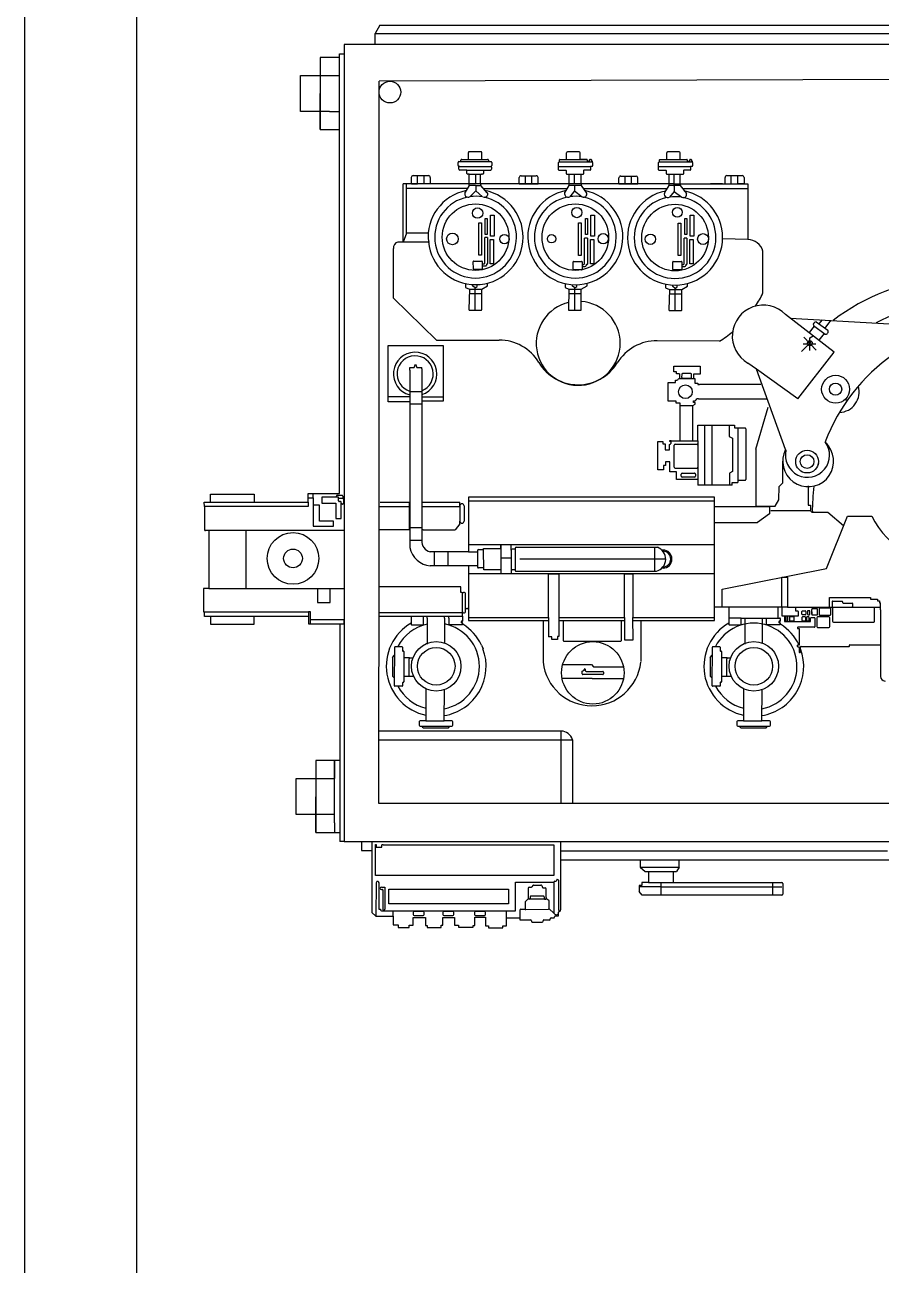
# Model space of a CAD drawing. Header units: millimetres. Extents: x 193 to 490, y 603 to 1473.
# Drawn here: x 192.8 to 238.7, y 707.7 to 774.2 of the extents above; entities that cross this region are included whole.
import ezdxf

# ---------------------------------------------------------------- set-up
doc = ezdxf.new("R2010")
doc.units = ezdxf.units.MM

msp = doc.modelspace()

# ---------------------------------------------------------------- linework, layer by layer
for p, q in [((192.805, 602.714), (192.805, 812.714)), ((198.805, 608.714), (198.805, 806.714)), ((211.834, 774.178), (211.579, 773.738)), ((211.834, 774.178), (262.298, 774.178)), ((211.579, 773.146), (211.579, 773.738)), ((211.579, 773.738), (262.717, 773.738)), ((209.677, 749.076), (209.677, 772.653)), ((209.677, 772.653), (209.927, 772.653)), ((264.363, 773.146), (209.927, 773.146)), ((209.927, 773.146), (209.927, 730.419)), ((209.927, 773.146), (209.927, 772.446)), ((209.64, 772.446), (208.64, 772.446)), ((208.64, 772.446), (208.64, 768.594)), ((208.64, 772.446), (208.64, 771.486)), ((209.677, 772.446), (209.64, 772.446)), ((207.586, 769.554), (207.586, 771.49)), ((207.586, 771.49), (209.677, 771.487)), ((262.296, 771.351), (211.794, 771.179)), ((211.794, 747.124), (211.794, 771.179)), ((208.64, 768.594), (208.64, 770.514)), ((209.127, 769.554), (207.586, 769.554)), ((208.64, 768.594), (208.64, 769.554)), ((209.127, 769.554), (209.677, 769.554)), ((208.64, 768.594), (209.64, 768.594)), ((209.64, 768.594), (209.677, 768.594)), ((216.579, 766.992), (216.579, 767.35)), ((216.579, 766.992), (216.579, 767.341)), ((217.246, 767.4), (216.629, 767.4)), ((217.296, 766.993), (217.296, 767.35)), ((221.845, 766.99), (221.845, 767.348)), ((221.845, 766.99), (221.845, 767.339)), ((222.513, 767.398), (221.895, 767.398)), ((222.563, 766.991), (222.563, 767.348)), ((227.206, 766.99), (227.206, 767.348)), ((227.874, 767.398), (227.256, 767.398)), ((227.924, 766.991), (227.924, 767.348)), ((216.024, 766.66), (216.024, 766.83)), ((216.069, 766.874), (217.791, 766.874)), ((216.171, 766.875), (216.171, 766.942)), ((216.221, 766.992), (216.421, 766.992)), ((216.221, 766.992), (217.604, 766.992)), ((216.221, 766.992), (216.579, 766.992)), ((217.654, 766.942), (217.654, 766.88)), ((217.841, 766.824), (217.841, 766.665)), ((221.41, 766.614), (221.41, 766.825)), ((221.435, 766.85), (223.208, 766.85)), ((221.462, 766.85), (221.462, 766.965)), ((221.487, 766.99), (222.921, 766.991)), ((221.487, 766.99), (221.845, 766.99)), ((222.921, 766.991), (222.563, 766.991)), ((222.945, 766.966), (222.945, 766.913)), ((222.97, 766.888), (223.053, 766.888)), ((223.078, 766.913), (223.078, 766.96)), ((223.103, 766.985), (223.145, 766.985)), ((223.17, 766.96), (223.17, 766.888)), ((223.17, 766.888), (223.208, 766.888)), ((223.233, 766.863), (223.233, 766.85)), ((223.233, 766.825), (223.233, 766.639)), ((226.772, 766.614), (226.772, 766.825)), ((226.796, 766.85), (228.569, 766.85)), ((226.824, 766.85), (226.824, 766.965)), ((226.848, 766.99), (227.137, 766.99)), ((226.848, 766.99), (227.206, 766.99)), ((227.137, 766.99), (228.104, 766.991)), ((227.206, 766.99), (227.206, 767.087)), ((228.104, 766.991), (228.282, 766.991)), ((228.307, 766.966), (228.307, 766.913)), ((228.332, 766.888), (228.414, 766.888)), ((228.439, 766.913), (228.439, 766.96)), ((228.464, 766.985), (228.506, 766.985)), ((228.531, 766.96), (228.531, 766.888)), ((228.531, 766.888), (228.569, 766.888)), ((228.594, 766.863), (228.594, 766.85)), ((228.594, 766.825), (228.594, 766.639)), ((213.521, 765.679), (213.521, 766.018)), ((213.62, 766.118), (214.438, 766.118)), ((213.851, 765.679), (213.851, 766.118)), ((214.208, 765.679), (214.208, 766.118)), ((214.538, 766.018), (214.538, 765.679)), ((216.119, 766.615), (216.069, 766.615)), ((216.074, 766.459), (216.074, 766.57)), ((216.119, 766.615), (217.773, 766.615)), ((216.503, 766.414), (216.119, 766.414)), ((216.503, 766.238), (216.503, 766.414)), ((216.503, 766.414), (217.773, 766.414)), ((216.628, 766.193), (216.548, 766.193)), ((216.628, 765.601), (216.628, 766.193)), ((216.628, 765.581), (216.628, 766.193)), ((216.628, 766.193), (216.967, 766.193)), ((216.967, 766.193), (216.967, 765.679)), ((216.967, 766.193), (217.282, 766.193)), ((217.235, 765.67), (217.235, 766.193)), ((217.351, 766.193), (217.282, 766.193)), ((217.282, 766.175), (217.282, 766.193)), ((217.396, 766.414), (217.396, 766.238)), ((217.773, 766.615), (217.791, 766.615)), ((217.817, 766.57), (217.817, 766.459)), ((219.302, 765.679), (219.302, 766.013)), ((219.402, 766.113), (220.213, 766.113)), ((219.632, 765.679), (219.632, 766.113)), ((219.982, 765.679), (219.982, 766.113)), ((220.312, 765.679), (220.312, 766.013)), ((221.41, 766.426), (221.41, 766.614)), ((221.41, 766.614), (223.124, 766.614)), ((221.807, 766.401), (221.435, 766.401)), ((221.832, 766.213), (221.832, 766.376)), ((221.852, 766.193), (222.727, 766.193)), ((221.961, 766.193), (221.961, 765.67)), ((222.272, 765.679), (222.272, 766.193)), ((222.619, 765.679), (222.619, 766.193)), ((222.747, 766.382), (222.747, 766.213)), ((223.099, 766.407), (222.772, 766.407)), ((223.124, 766.614), (223.124, 766.432)), ((223.208, 766.614), (223.124, 766.614)), ((224.643, 765.687), (224.643, 765.992)), ((224.743, 766.092), (225.563, 766.092)), ((224.973, 765.679), (224.973, 766.092)), ((225.323, 765.679), (225.323, 766.092)), ((225.653, 765.679), (225.653, 766.002)), ((226.772, 766.426), (226.772, 766.614)), ((226.772, 766.614), (228.485, 766.614)), ((227.168, 766.401), (226.796, 766.401)), ((227.193, 766.213), (227.193, 766.376)), ((227.213, 766.193), (228.089, 766.193)), ((227.317, 766.193), (227.317, 765.687)), ((227.607, 765.557), (227.607, 766.193)), ((227.924, 765.679), (227.924, 766.193)), ((228.109, 766.382), (228.109, 766.213)), ((228.46, 766.407), (228.133, 766.407)), ((228.485, 766.614), (228.485, 766.432)), ((228.569, 766.614), (228.485, 766.614)), ((230.335, 765.679), (230.335, 766.018)), ((230.434, 766.118), (231.252, 766.118)), ((230.665, 765.679), (230.665, 766.118)), ((231.021, 765.679), (231.021, 766.118)), ((231.351, 766.018), (231.351, 765.679)), ((213.088, 762.557), (213.088, 765.679)), ((227.607, 765.679), (213.088, 765.679)), ((213.253, 763.029), (213.253, 765.679)), ((216.524, 765.421), (213.253, 765.421)), ((213.521, 765.679), (213.851, 765.679)), ((214.538, 765.679), (214.208, 765.679)), ((216.628, 765.581), (216.403, 765.234)), ((216.913, 765.581), (216.628, 765.581)), ((216.969, 765.3), (216.671, 764.992)), ((216.967, 765.581), (216.913, 765.581)), ((216.967, 765.581), (217.235, 765.581)), ((216.969, 765.581), (216.969, 765.3)), ((216.969, 765.3), (217.333, 764.981)), ((217.235, 765.67), (217.282, 765.67)), ((217.235, 765.67), (217.235, 765.581)), ((217.235, 765.581), (217.573, 765.189)), ((217.376, 765.421), (217.373, 765.421)), ((217.376, 765.421), (221.87, 765.421)), ((219.302, 765.679), (220.312, 765.679)), ((219.302, 765.679), (219.632, 765.679)), ((220.312, 765.679), (219.982, 765.679)), ((221.961, 765.586), (221.748, 765.232)), ((221.961, 765.67), (221.961, 765.586)), ((222.619, 765.586), (221.961, 765.586)), ((222.262, 765.298), (222.015, 764.99)), ((222.262, 765.298), (222.678, 764.979)), ((222.272, 765.579), (222.272, 765.298)), ((222.619, 765.679), (222.619, 765.586)), ((222.619, 765.586), (222.917, 765.187)), ((222.742, 765.421), (227.218, 765.421)), ((224.643, 765.679), (225.653, 765.679)), ((224.643, 765.679), (224.973, 765.679)), ((225.653, 765.679), (225.323, 765.679)), ((227.317, 765.586), (227.092, 765.21)), ((227.317, 765.687), (227.317, 765.586)), ((227.317, 765.67), (227.317, 765.586)), ((227.924, 765.586), (227.317, 765.586)), ((227.607, 765.679), (227.924, 765.679)), ((227.607, 765.557), (227.607, 765.275)), ((227.924, 765.679), (231.563, 765.679)), ((227.924, 765.679), (227.924, 765.586)), ((227.924, 765.586), (228.262, 765.165)), ((228.056, 765.421), (231.563, 765.421)), ((230.193, 765.679), (229.559, 765.679)), ((230.335, 765.679), (230.665, 765.679)), ((231.351, 765.679), (231.021, 765.679)), ((231.563, 765.679), (231.563, 762.695)), ((227.607, 765.275), (227.36, 764.968)), ((227.607, 765.275), (228.022, 764.957)), ((213.253, 763.029), (213.088, 762.557)), ((214.427, 763.029), (213.253, 763.029)), ((217.606, 762.799), (217.452, 762.799)), ((217.606, 762.799), (217.606, 761.421)), ((222.956, 762.775), (222.802, 762.775)), ((222.956, 762.775), (222.956, 761.396)), ((228.293, 762.775), (228.14, 762.775)), ((228.293, 762.775), (228.293, 761.396)), ((231.563, 762.695), (230.201, 762.731)), ((212.567, 759.555), (212.567, 762.204)), ((214.499, 762.557), (212.792, 762.557)), ((232.367, 759.828), (232.367, 762.071)), ((216.845, 761.119), (216.842, 761.515)), ((216.867, 761.54), (217.298, 761.54)), ((217.323, 761.515), (217.323, 761.119)), ((217.541, 761.351), (217.541, 761.326)), ((217.581, 761.376), (217.566, 761.376)), ((217.606, 761.421), (217.606, 761.401)), ((222.195, 761.094), (222.191, 761.491)), ((222.216, 761.516), (222.647, 761.516)), ((222.672, 761.491), (222.672, 761.094)), ((222.891, 761.326), (222.891, 761.302)), ((222.931, 761.351), (222.915, 761.351)), ((222.956, 761.396), (222.956, 761.376)), ((227.532, 761.094), (227.529, 761.491)), ((227.554, 761.516), (227.985, 761.516)), ((228.01, 761.491), (228.01, 761.094)), ((228.228, 761.326), (228.228, 761.302)), ((228.268, 761.351), (228.253, 761.351)), ((228.293, 761.396), (228.293, 761.376)), ((217.298, 761.094), (216.87, 761.094)), ((217.027, 761.069), (217.027, 761.037)), ((217.141, 761.069), (217.141, 761.045)), ((217.323, 761.277), (217.491, 761.277)), ((222.647, 761.07), (222.22, 761.07)), ((222.377, 761.045), (222.377, 761.036)), ((222.49, 761.045), (222.49, 761.043)), ((222.672, 761.252), (222.841, 761.252)), ((227.985, 761.07), (227.557, 761.07)), ((227.714, 761.045), (227.714, 761.013)), ((227.828, 761.045), (227.828, 761.02)), ((228.01, 761.252), (228.179, 761.252)), ((216.423, 760.333), (216.423, 760.125)), ((216.423, 760.125), (216.634, 760.034)), ((216.634, 760.034), (216.605, 758.939)), ((216.634, 760.034), (217.292, 760.034)), ((216.823, 760.194), (216.827, 760.275)), ((216.948, 760.1), (216.823, 760.194)), ((216.945, 758.933), (216.948, 760.1)), ((216.948, 760.1), (217.056, 760.183)), ((217.056, 760.183), (217.052, 760.274)), ((217.292, 760.034), (217.611, 760.208)), ((217.292, 759.79), (217.292, 760.034)), ((217.611, 760.208), (217.611, 760.357)), ((221.758, 760.333), (221.758, 760.125)), ((221.758, 760.125), (221.969, 760.034)), ((221.969, 760.034), (221.94, 758.939)), ((221.969, 760.034), (222.628, 760.034)), ((222.155, 760.194), (222.159, 760.275)), ((222.28, 760.1), (222.155, 760.194)), ((222.28, 760.1), (222.388, 760.183)), ((222.28, 758.933), (222.28, 760.1)), ((222.388, 760.183), (222.384, 760.274)), ((222.628, 760.034), (222.946, 760.209)), ((222.628, 759.79), (222.628, 760.034)), ((222.946, 760.209), (222.946, 760.353)), ((227.142, 760.31), (227.142, 760.102)), ((227.142, 760.102), (227.353, 760.012)), ((227.353, 760.012), (227.323, 758.916)), ((227.353, 760.012), (228.011, 760.012)), ((227.538, 760.171), (227.542, 760.252)), ((227.663, 760.077), (227.538, 760.171)), ((227.663, 760.077), (227.771, 760.16)), ((227.663, 758.911), (227.663, 760.077)), ((227.771, 760.16), (227.768, 760.252)), ((228.011, 760.012), (228.33, 760.186)), ((228.011, 759.767), (228.011, 760.012)), ((228.33, 760.186), (228.33, 760.33)), ((212.567, 759.555), (214.876, 757.307)), ((216.628, 759.798), (217.298, 759.798)), ((217.292, 758.938), (217.292, 759.79)), ((221.963, 759.798), (222.633, 759.798)), ((222.628, 758.938), (222.628, 759.79)), ((227.346, 759.775), (228.017, 759.775)), ((228.011, 758.915), (228.011, 759.767)), ((216.639, 758.903), (216.915, 758.903)), ((216.975, 758.903), (217.258, 758.903)), ((221.974, 758.903), (222.25, 758.903)), ((222.31, 758.903), (222.593, 758.903)), ((227.357, 758.881), (227.633, 758.881)), ((227.693, 758.881), (227.976, 758.881)), ((236.181, 756.663), (233.571, 758.679)), ((233.826, 758.482), (239.779, 758.146)), ((235.108, 758.052), (234.837, 757.701)), ((235.072, 758.078), (235.692, 757.624)), ((235.226, 758.273), (235.835, 757.829)), ((235.372, 758.166), (235.552, 758.385)), ((235.99, 758.36), (235.684, 757.94)), ((234.556, 757.459), (235.218, 756.771)), ((234.883, 757.419), (235.065, 757.525)), ((234.883, 756.749), (234.883, 757.419)), ((235.644, 757.659), (235.363, 757.295)), ((212.275, 753.99), (212.275, 757.006)), ((212.275, 757.006), (215.23, 757.006)), ((214.876, 757.307), (218.222, 757.307)), ((215.23, 757.006), (215.23, 754.034)), ((230.032, 757.243), (226.701, 757.271)), ((234.237, 754.146), (236.181, 756.663)), ((234.424, 756.697), (234.975, 757.226)), ((234.521, 757.106), (235.201, 757.106)), ((213.666, 755.833), (213.738, 756.005)), ((213.738, 756.005), (213.809, 755.833)), ((232.016, 755.738), (231.552, 756.071)), ((213.432, 755.697), (213.432, 755.833)), ((213.432, 755.833), (213.666, 755.833)), ((213.432, 755.697), (213.432, 746.176)), ((213.809, 755.833), (214.083, 755.833)), ((214.083, 755.754), (214.083, 755.833)), ((214.083, 755.754), (214.083, 746.559)), ((227.595, 755.601), (227.595, 755.903)), ((227.595, 755.903), (228.892, 755.903)), ((227.642, 755.601), (227.595, 755.601)), ((227.729, 755.601), (227.642, 755.601)), ((227.729, 755.501), (227.729, 755.601)), ((227.901, 755.501), (227.729, 755.501)), ((227.901, 755.501), (227.901, 755.239)), ((228.012, 755.456), (228.009, 755.309)), ((228.493, 755.505), (228.062, 755.505)), ((228.542, 755.308), (228.542, 755.455)), ((228.65, 755.482), (228.65, 755.236)), ((229.001, 755.482), (228.65, 755.482)), ((228.892, 755.903), (229.001, 755.903)), ((229.001, 755.903), (229.001, 755.482)), ((233.582, 751.444), (232.016, 755.738)), ((234.237, 754.146), (232.016, 755.738)), ((227.29, 754.026), (227.277, 755.03)), ((227.277, 755.03), (227.686, 755.03)), ((227.686, 755.03), (227.686, 755.148)), ((227.686, 755.148), (227.778, 755.148)), ((227.901, 755.239), (227.951, 755.236)), ((227.951, 755.236), (228.71, 755.236)), ((228.059, 755.258), (228.493, 755.258)), ((228.71, 755.236), (228.71, 754.993)), ((228.71, 754.993), (228.884, 754.993)), ((228.884, 754.993), (228.884, 754.927)), ((228.884, 754.927), (228.963, 754.927)), ((232.251, 754.927), (228.963, 754.927)), ((213.432, 754.27), (212.275, 754.27)), ((213.432, 754.541), (214.083, 754.541)), ((214.083, 754.27), (215.23, 754.27)), ((215.23, 754.034), (214.083, 754.034)), ((227.712, 754.026), (227.29, 754.026)), ((227.712, 753.926), (227.712, 754.026)), ((228.645, 753.962), (228.645, 754.051)), ((228.905, 754.154), (228.816, 754.154)), ((228.905, 754.154), (232.599, 754.154)), ((236.776, 754.128), (236.877, 754.057)), ((213.432, 753.99), (212.275, 753.99)), ((213.432, 753.886), (214.083, 753.886)), ((227.935, 753.926), (227.712, 753.926)), ((227.935, 753.802), (227.935, 753.926)), ((227.935, 751.905), (227.935, 753.802)), ((227.935, 753.802), (228.6, 753.802)), ((228.6, 753.802), (228.736, 753.862)), ((228.6, 751.905), (228.6, 753.802)), ((228.736, 753.962), (228.645, 753.962)), ((228.736, 753.862), (228.736, 753.962)), ((231.985, 751.449), (232.651, 753.711)), ((228.882, 751.905), (228.882, 752.742)), ((228.882, 752.742), (230.839, 752.742)), ((229.259, 749.534), (229.259, 752.742)), ((229.636, 749.534), (229.636, 752.742)), ((230.553, 752.742), (230.553, 752.137)), ((230.839, 752.742), (230.839, 752.6)), ((230.553, 752.137), (230.728, 752.047)), ((230.728, 752.047), (230.728, 750.254)), ((230.839, 752.6), (231.021, 752.6)), ((231.021, 752.6), (231.021, 749.675)), ((231.021, 752.6), (231.404, 752.6)), ((231.454, 752.55), (231.454, 749.829)), ((226.729, 750.355), (226.729, 751.864)), ((226.729, 751.864), (226.994, 751.864)), ((226.994, 751.864), (226.994, 751.739)), ((226.994, 751.739), (227.119, 751.739)), ((227.119, 751.739), (227.119, 751.418)), ((227.119, 751.418), (227.365, 751.418)), ((227.45, 751.905), (227.365, 751.905)), ((227.365, 751.905), (227.365, 751.879)), ((227.365, 751.879), (227.412, 751.879)), ((227.365, 751.418), (227.365, 751.708)), ((227.45, 751.905), (228.882, 751.905)), ((227.608, 750.495), (227.608, 751.677)), ((227.657, 751.726), (228.832, 751.726)), ((228.882, 751.905), (228.882, 749.534)), ((231.985, 751.449), (231.985, 748.392)), ((227.384, 750.782), (227.137, 750.782)), ((227.137, 750.782), (227.137, 750.589)), ((227.384, 750.24), (227.384, 750.782)), ((233.423, 749.66), (233.423, 750.808)), ((227.034, 750.355), (226.729, 750.355)), ((227.137, 750.589), (227.034, 750.589)), ((227.034, 750.589), (227.034, 750.355)), ((227.727, 750.24), (227.384, 750.24)), ((227.657, 750.445), (228.832, 750.445)), ((227.727, 749.837), (227.727, 750.24)), ((227.985, 750.001), (227.985, 750.116)), ((228.034, 750.166), (228.696, 750.171)), ((228.746, 750.121), (228.746, 750.001)), ((230.728, 750.254), (230.566, 750.167)), ((230.566, 750.167), (230.566, 749.534)), ((228.882, 749.837), (227.727, 749.837)), ((228.696, 749.951), (228.035, 749.951)), ((229.636, 749.534), (228.882, 749.534)), ((230.716, 749.534), (229.636, 749.534)), ((230.716, 749.534), (230.716, 749.675)), ((230.716, 749.675), (231.021, 749.675)), ((231.404, 749.779), (231.021, 749.779)), ((233.221, 748.746), (233.23, 749.454)), ((233.23, 749.454), (233.352, 749.584)), ((233.352, 749.584), (233.423, 749.66)), ((234.788, 749.489), (234.788, 748.453)), ((202.751, 748.611), (202.751, 749.037)), ((202.751, 749.037), (205.097, 749.037)), ((205.097, 749.037), (205.097, 748.611)), ((207.983, 748.611), (207.983, 749.076)), ((207.983, 749.076), (209.677, 749.076)), ((207.983, 748.843), (208.266, 748.843)), ((208.266, 748.843), (208.266, 749.076)), ((208.266, 748.843), (208.266, 747.326)), ((209.626, 748.879), (208.721, 748.879)), ((208.721, 748.879), (208.721, 748.554)), ((209.503, 748.879), (209.503, 748.944)), ((209.548, 748.989), (209.809, 748.989)), ((209.626, 748.687), (209.626, 748.879)), ((209.837, 748.813), (209.626, 748.813)), ((209.854, 748.944), (209.854, 748.81)), ((209.882, 748.769), (209.882, 748.557)), ((229.765, 748.879), (216.577, 748.879)), ((216.577, 748.879), (216.577, 748.693)), ((216.577, 748.822), (216.577, 745.955)), ((216.577, 748.693), (229.765, 748.693)), ((229.765, 744.779), (229.765, 748.879)), ((233.023, 748.392), (233.221, 748.746)), ((202.423, 748.611), (207.983, 748.611)), ((202.442, 748.39), (202.423, 748.611)), ((207.983, 748.39), (202.442, 748.39)), ((202.442, 748.39), (202.442, 748.235)), ((202.442, 748.235), (202.442, 747.14)), ((207.983, 748.611), (207.983, 748.39)), ((208.594, 748.449), (208.266, 748.449)), ((208.594, 747.591), (208.594, 748.449)), ((208.721, 748.554), (208.799, 748.554)), ((208.799, 748.554), (209.467, 748.554)), ((209.467, 748.554), (209.467, 747.731)), ((209.72, 748.643), (209.671, 748.643)), ((209.677, 748.643), (209.671, 748.643)), ((209.764, 747.731), (209.764, 748.598)), ((209.837, 748.512), (209.809, 748.512)), ((211.794, 748.378), (213.411, 748.378)), ((211.854, 748.615), (213.411, 748.615)), ((213.411, 748.615), (213.411, 747.124)), ((214.083, 748.378), (216.116, 748.378)), ((214.097, 748.616), (216.116, 748.616)), ((216.116, 748.414), (216.116, 748.616)), ((216.116, 748.414), (216.116, 747.602)), ((216.349, 748.414), (216.349, 747.602)), ((229.765, 748.378), (232.709, 748.378)), ((231.985, 748.392), (233.023, 748.392)), ((232.709, 748.378), (232.709, 748.162)), ((232.709, 748.162), (232.709, 747.985)), ((234.91, 748.159), (232.783, 748.159)), ((234.788, 748.453), (234.91, 748.453)), ((234.91, 748.453), (234.91, 748.159)), ((235.012, 748.053), (234.91, 748.159)), ((235.848, 748.053), (235.012, 748.053)), ((236.69, 747.342), (235.848, 748.053)), ((209.344, 747.591), (208.594, 747.591)), ((209.344, 747.326), (209.344, 747.591)), ((209.467, 747.731), (209.764, 747.731)), ((216.116, 747.448), (215.866, 747.124)), ((216.116, 747.448), (216.116, 747.602)), ((229.765, 747.521), (232.073, 747.521)), ((232.709, 747.985), (232.073, 747.521)), ((235.776, 745.065), (236.9, 747.865)), ((236.9, 747.865), (238.195, 747.865)), ((209.927, 747.09), (202.491, 747.09)), ((202.674, 747.09), (202.674, 743.983)), ((204.671, 743.983), (204.671, 747.09)), ((208.266, 747.326), (209.344, 747.326)), ((211.784, 732.466), (211.794, 747.124)), ((213.411, 747.124), (211.794, 747.124)), ((214.083, 747.233), (213.432, 747.233)), ((214.155, 747.124), (214.083, 747.124)), ((214.155, 747.124), (215.866, 747.124)), ((214.083, 746.559), (213.432, 746.559)), ((216.577, 746.349), (229.765, 746.349)), ((217.062, 746.019), (217.062, 745.138)), ((217.112, 746.069), (217.382, 746.069)), ((217.382, 746.069), (217.382, 746.127)), ((217.382, 746.127), (218.321, 746.127)), ((217.402, 744.986), (217.382, 746.069)), ((218.321, 746.127), (218.321, 746.349)), ((218.321, 746.349), (218.321, 744.986)), ((218.874, 746.046), (218.874, 746.349)), ((218.874, 746.046), (218.874, 745.043)), ((219.087, 746.095), (218.924, 746.095)), ((219.087, 746.148), (219.087, 744.96)), ((219.136, 746.197), (226.706, 746.197)), ((219.148, 746.197), (219.136, 746.197)), ((226.547, 746.197), (226.547, 744.91)), ((227.007, 746.048), (226.946, 746.05)), ((216.577, 745.955), (214.528, 745.955)), ((214.753, 745.955), (214.753, 745.198)), ((215.474, 745.955), (215.474, 745.198)), ((216.577, 745.955), (217.062, 745.955)), ((218.874, 745.605), (218.321, 745.605)), ((227.154, 745.562), (219.33, 745.562)), ((217.062, 745.198), (214.534, 745.198)), ((216.577, 745.198), (216.577, 742.279)), ((229.765, 744.779), (216.577, 744.779)), ((217.401, 745.088), (217.112, 745.088)), ((218.321, 744.986), (217.402, 744.986)), ((218.321, 744.986), (218.321, 744.779)), ((218.874, 745.043), (218.874, 744.779)), ((219.087, 744.993), (218.924, 744.993)), ((219.136, 744.91), (219.308, 744.91)), ((219.308, 744.91), (226.653, 744.91)), ((220.875, 742.427), (220.875, 744.779)), ((220.875, 744.779), (221.425, 744.779)), ((221.425, 744.779), (221.425, 742.427)), ((224.953, 742.427), (224.953, 744.779)), ((224.953, 744.779), (225.401, 744.779)), ((225.401, 744.779), (225.401, 742.427)), ((227.01, 745.079), (226.95, 745.079)), ((229.765, 744.69), (229.765, 744.779)), ((229.765, 742.279), (229.765, 744.69)), ((230.186, 743.95), (235.776, 745.065)), ((216.176, 744.074), (211.792, 744.077)), ((216.176, 743.765), (216.176, 744.074)), ((233.376, 742.995), (233.376, 744.603)), ((233.376, 744.603), (233.689, 744.603)), ((233.689, 744.603), (233.689, 742.995)), ((202.674, 743.983), (202.379, 743.983)), ((202.379, 743.983), (202.379, 742.737)), ((202.674, 743.983), (209.927, 743.983)), ((208.494, 743.983), (208.494, 743.241)), ((209.175, 743.241), (209.175, 743.983)), ((216.226, 743.765), (216.176, 743.765)), ((216.271, 742.688), (216.271, 743.721)), ((216.374, 743.765), (216.316, 743.765)), ((216.418, 742.733), (216.418, 743.721)), ((230.186, 742.995), (230.186, 743.95)), ((235.936, 742.995), (235.936, 743.512)), ((235.936, 743.512), (238.13, 743.512)), ((238.13, 743.512), (238.13, 743.413)), ((238.13, 743.413), (238.498, 743.413)), ((238.498, 743.413), (238.498, 743.32)), ((202.379, 742.737), (208.016, 742.737)), ((202.44, 742.489), (202.44, 742.737)), ((208.016, 742.737), (208.016, 742.489)), ((208.109, 742.737), (208.016, 742.737)), ((208.109, 742.087), (208.109, 742.737)), ((208.494, 743.241), (209.175, 743.241)), ((211.791, 742.693), (216.071, 742.693)), ((216.071, 742.693), (216.271, 742.693)), ((216.463, 742.923), (216.532, 742.923)), ((233.376, 742.995), (229.765, 742.995)), ((230.536, 742.995), (230.536, 742.068)), ((233.158, 742.995), (233.158, 742.404)), ((233.689, 742.995), (233.376, 742.995)), ((233.376, 742.995), (233.376, 742.517)), ((233.689, 742.995), (238.663, 742.995)), ((234.134, 742.773), (234.134, 742.995)), ((234.243, 742.773), (234.134, 742.773)), ((234.278, 742.552), (234.278, 742.738)), ((234.457, 742.61), (234.457, 742.754)), ((234.492, 742.789), (234.636, 742.789)), ((234.671, 742.754), (234.671, 742.61)), ((234.978, 742.607), (234.978, 742.865)), ((234.978, 742.738), (234.978, 742.572)), ((235.257, 742.899), (235.013, 742.899)), ((235.292, 742.607), (235.292, 742.865)), ((235.371, 742.902), (235.371, 742.601)), ((235.976, 742.936), (235.405, 742.936)), ((236.011, 742.601), (236.011, 742.902)), ((236.093, 743.305), (236.068, 743.305)), ((236.068, 743.28), (236.068, 743.02)), ((236.093, 743.305), (236.609, 743.305)), ((236.093, 742.995), (237.147, 742.995)), ((236.093, 742.995), (236.093, 742.23)), ((236.634, 743.28), (236.634, 743.228)), ((236.659, 743.203), (237.147, 743.203)), ((237.172, 743.178), (237.172, 743.02)), ((238.351, 742.23), (238.351, 742.995)), ((238.498, 743.32), (238.607, 743.32)), ((238.607, 743.32), (238.607, 743.216)), ((238.607, 743.216), (238.663, 743.216)), ((238.663, 742.995), (238.663, 743.216)), ((238.663, 742.851), (238.663, 742.995)), ((238.663, 742.851), (238.663, 739.277)), ((208.016, 742.489), (202.44, 742.489)), ((202.754, 742.489), (202.754, 742.075)), ((202.754, 742.075), (205.102, 742.075)), ((205.102, 742.075), (205.102, 742.489)), ((208.016, 742.489), (208.016, 742.136)), ((208.016, 742.136), (208.016, 742.087)), ((208.016, 742.087), (208.066, 742.087)), ((208.066, 742.087), (208.109, 742.087)), ((209.927, 742.314), (208.109, 742.314)), ((208.109, 742.087), (209.927, 742.087)), ((209.693, 742.087), (209.693, 730.419)), ((209.927, 742.087), (209.927, 742.314)), ((211.791, 742.508), (216.271, 742.508)), ((213.512, 742.508), (213.512, 742.068)), ((213.537, 742.043), (214.143, 742.043)), ((214.168, 742.404), (214.168, 742.508)), ((214.168, 742.068), (214.168, 742.404)), ((214.365, 742.404), (214.365, 742.508)), ((214.365, 742.404), (214.369, 741.012)), ((215.301, 742.404), (215.301, 742.508)), ((215.301, 742.404), (215.301, 741.05)), ((215.523, 742.404), (215.523, 742.508)), ((215.523, 742.404), (215.523, 742.082)), ((215.548, 742.057), (216.254, 742.057)), ((216.234, 742.146), (216.222, 742.146)), ((216.233, 742.243), (216.256, 742.243)), ((216.271, 742.508), (216.271, 742.688)), ((216.281, 742.508), (216.271, 742.508)), ((216.281, 742.361), (216.281, 742.508)), ((216.281, 742.268), (216.281, 742.355)), ((216.316, 742.688), (216.374, 742.688)), ((216.577, 742.427), (220.875, 742.427)), ((216.577, 742.279), (220.87, 742.279)), ((220.579, 742.279), (220.579, 740.033)), ((220.875, 742.427), (220.875, 741.39)), ((221.425, 742.427), (224.953, 742.427)), ((221.425, 742.427), (221.425, 741.422)), ((221.456, 742.279), (224.953, 742.279)), ((221.658, 742.279), (221.658, 741.207)), ((224.778, 741.207), (224.778, 742.279)), ((224.953, 742.427), (224.953, 741.241)), ((225.401, 742.427), (229.765, 742.427)), ((225.402, 741.241), (225.401, 742.427)), ((225.405, 742.279), (229.765, 742.279)), ((225.819, 742.279), (225.819, 740.082)), ((231.192, 742.404), (230.536, 742.404)), ((230.561, 742.043), (231.167, 742.043)), ((231.192, 742.068), (231.192, 742.404)), ((231.192, 742.404), (232.547, 742.404)), ((231.388, 742.404), (231.393, 741.012)), ((232.325, 742.404), (232.325, 741.05)), ((232.547, 742.404), (232.547, 742.082)), ((232.547, 742.404), (233.255, 742.404)), ((232.572, 742.057), (233.278, 742.057)), ((233.258, 742.146), (233.246, 742.146)), ((233.257, 742.243), (233.28, 742.243)), ((233.308, 742.077), (233.304, 742.079)), ((233.305, 742.268), (233.305, 742.355)), ((233.376, 742.517), (234.243, 742.517)), ((233.522, 742.517), (233.522, 742.218)), ((233.522, 742.218), (234.92, 742.218)), ((233.692, 742.497), (233.592, 742.497)), ((233.592, 742.497), (233.592, 742.236)), ((233.592, 742.236), (233.596, 742.236)), ((233.596, 742.236), (233.692, 742.236)), ((233.692, 742.236), (233.692, 742.497)), ((233.782, 742.248), (234.032, 742.248)), ((234.032, 742.468), (233.783, 742.468)), ((233.783, 742.468), (233.783, 742.248)), ((234.032, 742.248), (234.032, 742.468)), ((234.449, 742.426), (234.449, 742.283)), ((234.626, 742.461), (234.484, 742.461)), ((234.484, 742.248), (234.626, 742.248)), ((234.636, 742.576), (234.492, 742.576)), ((234.661, 742.283), (234.661, 742.426)), ((234.92, 742.218), (234.92, 742.401)), ((234.945, 742.426), (235.127, 742.426)), ((235.013, 742.572), (235.257, 742.572)), ((235.151, 742.401), (235.151, 741.936)), ((235.249, 742.42), (235.249, 741.952)), ((235.893, 742.47), (235.298, 742.47)), ((235.405, 742.566), (235.976, 742.566)), ((235.943, 741.952), (235.943, 742.42)), ((236.143, 742.18), (238.301, 742.18)), ((221.047, 741.39), (220.875, 741.39)), ((221.047, 741.256), (221.047, 741.39)), ((221.425, 741.422), (221.357, 741.422)), ((221.357, 741.422), (221.357, 741.256)), ((234.217, 741.886), (234.217, 741.864)), ((235.127, 741.911), (234.242, 741.911)), ((234.242, 741.839), (234.298, 741.839)), ((234.298, 741.839), (234.298, 740.955)), ((235.298, 741.902), (235.893, 741.902)), ((212.618, 738.772), (212.629, 740.849)), ((212.654, 740.874), (213.02, 740.874)), ((213.045, 740.849), (213.045, 740.66)), ((217.274, 740.956), (217.362, 740.747)), ((221.357, 741.256), (221.047, 741.256)), ((221.692, 741.172), (224.743, 741.172)), ((224.953, 741.241), (225.402, 741.241)), ((229.642, 738.772), (229.653, 740.849)), ((229.678, 740.874), (230.044, 740.874)), ((230.069, 740.849), (230.069, 740.66)), ((234.204, 740.93), (234.204, 740.89)), ((234.298, 740.955), (234.229, 740.955)), ((234.229, 740.865), (234.305, 740.865)), ((234.305, 740.865), (234.305, 740.586)), ((234.386, 740.586), (234.386, 740.855)), ((234.411, 740.88), (236.98, 740.88)), ((237.004, 740.905), (237.004, 740.943)), ((237.029, 740.968), (238.663, 740.968)), ((212.507, 740.29), (212.627, 740.411)), ((212.507, 740.29), (212.507, 739.296)), ((213.07, 740.635), (213.098, 740.635)), ((213.123, 740.61), (213.123, 738.987)), ((213.377, 740.271), (213.123, 740.271)), ((213.402, 740.246), (213.402, 740.221)), ((213.402, 740.246), (213.402, 740.246)), ((213.402, 739.305), (213.402, 740.221)), ((213.427, 740.271), (213.607, 740.271)), ((229.531, 740.29), (229.651, 740.411)), ((229.531, 740.29), (229.531, 739.296)), ((230.094, 740.635), (230.122, 740.635)), ((230.146, 740.61), (230.146, 738.987)), ((230.401, 740.271), (230.146, 740.271)), ((230.426, 740.246), (230.426, 740.221)), ((230.426, 740.246), (230.426, 740.246)), ((230.426, 739.305), (230.426, 740.221)), ((230.45, 740.271), (230.631, 740.271)), ((234.33, 740.561), (234.361, 740.561)), ((221.632, 739.906), (223.179, 739.906)), ((222.685, 739.552), (222.757, 739.586)), ((222.685, 739.405), (222.685, 739.552)), ((223.777, 739.37), (222.72, 739.37)), ((222.777, 739.617), (222.777, 739.641)), ((222.814, 739.676), (222.812, 739.676)), ((222.849, 739.576), (222.849, 739.641)), ((222.884, 739.541), (223.777, 739.541)), ((223.179, 739.906), (223.291, 739.79)), ((223.291, 739.79), (224.89, 739.79)), ((223.812, 739.506), (223.812, 739.405)), ((212.507, 739.296), (212.624, 739.179)), ((213.025, 738.747), (212.643, 738.747)), ((213.05, 738.937), (213.05, 738.772)), ((213.098, 738.962), (213.075, 738.962)), ((213.123, 739.28), (213.377, 739.28)), ((213.402, 739.305), (213.402, 739.305)), ((213.427, 739.28), (213.64, 739.28)), ((223.205, 739.163), (221.601, 739.163)), ((223.205, 739.163), (224.894, 739.163)), ((229.531, 739.296), (229.648, 739.179)), ((230.049, 738.747), (229.666, 738.747)), ((230.074, 738.937), (230.074, 738.772)), ((230.122, 738.962), (230.099, 738.962)), ((230.146, 739.28), (230.401, 739.28)), ((230.426, 739.305), (230.426, 739.305)), ((230.45, 739.28), (230.664, 739.28)), ((214.305, 738.607), (214.305, 736.899)), ((215.283, 736.899), (215.294, 738.564)), ((231.329, 738.607), (231.329, 736.899)), ((232.307, 736.899), (232.318, 738.564)), ((213.945, 736.849), (213.945, 736.665)), ((214.305, 736.899), (213.995, 736.899)), ((214.305, 736.899), (215.283, 736.899)), ((215.695, 736.896), (215.283, 736.899)), ((215.744, 736.665), (215.744, 736.847)), ((230.969, 736.849), (230.969, 736.665)), ((231.329, 736.899), (231.019, 736.899)), ((231.329, 736.899), (232.307, 736.899)), ((232.719, 736.896), (232.307, 736.899)), ((232.768, 736.665), (232.768, 736.847)), ((221.55, 736.335), (211.787, 736.341)), ((213.995, 736.616), (215.695, 736.616)), ((214.151, 736.524), (214.106, 736.616)), ((214.151, 736.524), (215.519, 736.524)), ((215.519, 736.524), (215.58, 736.616)), ((221.55, 732.466), (221.55, 736.335)), ((231.019, 736.616), (232.719, 736.616)), ((231.175, 736.524), (231.13, 736.616)), ((231.175, 736.524), (232.543, 736.524)), ((232.543, 736.524), (232.604, 736.616)), ((211.787, 735.879), (222.154, 735.879)), ((222.154, 735.879), (222.154, 732.466)), ((209.406, 734.761), (208.406, 734.761)), ((208.406, 734.761), (208.406, 730.908)), ((208.406, 734.761), (208.406, 733.801)), ((209.406, 731.418), (209.406, 734.761)), ((209.504, 734.761), (209.406, 734.761)), ((209.406, 734.761), (209.406, 733.801)), ((209.693, 734.761), (209.504, 734.761)), ((209.94, 734.761), (209.927, 734.761)), ((207.352, 731.868), (207.352, 733.804)), ((207.352, 733.804), (209.406, 733.801)), ((208.406, 730.908), (208.406, 732.828)), ((261.131, 732.466), (211.784, 732.466)), ((209.406, 731.868), (207.352, 731.868)), ((208.406, 730.908), (208.406, 731.868)), ((209.406, 731.418), (209.406, 730.908)), ((208.406, 730.908), (209.406, 730.908)), ((209.406, 730.908), (209.689, 730.908)), ((209.927, 730.419), (209.693, 730.419)), ((209.927, 730.419), (264.363, 730.419)), ((210.845, 730.419), (210.845, 729.938)), ((211.397, 730.419), (211.397, 726.616)), ((211.592, 728.609), (211.592, 730.259)), ((211.592, 730.259), (211.643, 730.259)), ((211.643, 730.259), (211.643, 730.123)), ((211.643, 730.123), (211.938, 730.123)), ((211.938, 730.123), (211.938, 730.244)), ((212.005, 730.244), (211.938, 730.244)), ((212.005, 730.244), (221.156, 730.244)), ((221.156, 730.244), (221.156, 728.609)), ((221.518, 730.419), (221.518, 726.764)), ((210.845, 729.938), (211.397, 729.938)), ((221.518, 729.922), (239.043, 729.922)), ((221.518, 729.451), (262.419, 729.451)), ((225.788, 729.451), (225.788, 729.047)), ((227.883, 729.047), (227.883, 729.451)), ((225.788, 729.047), (227.883, 729.047)), ((225.788, 729.047), (226.045, 728.816)), ((226.045, 728.816), (227.726, 728.816)), ((226.236, 728.816), (226.236, 728.232)), ((227.548, 728.816), (227.548, 728.239)), ((227.883, 729.047), (227.726, 728.816)), ((221.156, 728.609), (211.592, 728.609)), ((211.641, 728.216), (211.627, 726.418)), ((211.781, 728.231), (211.781, 726.796)), ((219.111, 726.715), (219.111, 728.247)), ((219.111, 728.247), (221.165, 728.247)), ((220.027, 728.068), (219.981, 727.997)), ((220.068, 728.091), (220.463, 728.091)), ((221.165, 728.245), (221.165, 726.585)), ((221.215, 728.295), (221.27, 728.295)), ((221.32, 728.344), (221.32, 728.369)), ((221.345, 728.394), (221.364, 728.394)), ((221.413, 728.344), (221.413, 726.767)), ((226.236, 728.232), (225.875, 728.232)), ((225.875, 728.232), (225.875, 728.062)), ((226.236, 728.232), (233.382, 728.232)), ((226.896, 728.232), (226.896, 727.547)), ((232.875, 728.232), (232.875, 727.547)), ((233.432, 728.182), (233.432, 727.596)), ((211.922, 727.982), (212.108, 727.982)), ((211.922, 727.855), (211.962, 727.855)), ((211.986, 727.83), (211.986, 726.795)), ((212.108, 727.982), (212.108, 726.795)), ((212.315, 727.085), (212.315, 727.865)), ((212.315, 727.865), (218.721, 727.865)), ((218.721, 727.865), (218.721, 727.085)), ((219.781, 727.924), (219.781, 727.444)), ((219.781, 727.444), (219.781, 727.384)), ((219.83, 727.974), (219.939, 727.974)), ((219.889, 727.454), (219.889, 727.444)), ((219.889, 727.444), (219.889, 727.384)), ((219.939, 727.504), (220.59, 727.504)), ((220.51, 728.058), (220.544, 727.966)), ((220.591, 727.933), (220.7, 727.933)), ((220.639, 727.454), (220.639, 727.427)), ((220.639, 727.427), (220.639, 727.367)), ((220.749, 727.427), (220.749, 727.883)), ((220.749, 727.427), (220.749, 727.367)), ((225.875, 728.062), (225.739, 728.062)), ((225.739, 728.062), (225.739, 727.749)), ((226.896, 728.003), (225.739, 728.003)), ((225.897, 727.547), (225.739, 727.749)), ((233.382, 727.547), (225.897, 727.547)), ((226.896, 728.003), (233.382, 728.003)), ((211.781, 726.796), (211.875, 726.796)), ((211.875, 726.796), (211.875, 726.765)), ((218.721, 727.085), (212.315, 727.085)), ((219.339, 726.741), (219.331, 726.326)), ((219.613, 726.789), (219.389, 726.789)), ((219.615, 727.2), (219.613, 726.84)), ((219.613, 726.789), (219.648, 726.789)), ((219.767, 727.326), (219.615, 727.2)), ((219.664, 726.789), (220.865, 726.798)), ((220.755, 727.337), (219.798, 727.337)), ((220.886, 727.271), (220.779, 727.331)), ((220.9, 726.813), (221.165, 726.585)), ((220.914, 726.849), (220.911, 727.228)), ((221.518, 726.73), (221.518, 726.764)), ((211.397, 726.616), (211.627, 726.418)), ((211.627, 726.418), (212.545, 726.418)), ((211.925, 726.715), (219.111, 726.715)), ((212.545, 726.418), (212.545, 726.715)), ((212.545, 726.418), (212.545, 725.953)), ((213.619, 725.938), (213.619, 726.358)), ((213.619, 726.358), (214.286, 726.358)), ((213.622, 726.622), (213.622, 726.513)), ((214.154, 726.672), (213.672, 726.672)), ((213.672, 726.463), (214.154, 726.463)), ((214.204, 726.513), (214.204, 726.622)), ((214.286, 726.358), (214.286, 725.927)), ((215.21, 725.935), (215.21, 726.346)), ((215.21, 726.346), (215.84, 726.346)), ((215.213, 726.622), (215.213, 726.513)), ((215.745, 726.672), (215.262, 726.672)), ((215.262, 726.463), (215.745, 726.463)), ((215.795, 726.513), (215.795, 726.622)), ((215.84, 726.346), (215.84, 725.941)), ((216.915, 726.622), (216.915, 726.513)), ((216.93, 725.928), (216.93, 726.367)), ((216.93, 726.367), (217.496, 726.367)), ((217.448, 726.672), (216.965, 726.672)), ((216.965, 726.463), (217.448, 726.463)), ((217.496, 726.367), (217.496, 725.904)), ((217.498, 726.513), (217.498, 726.622)), ((218.628, 726.326), (218.628, 726.715)), ((218.628, 725.898), (218.628, 726.326)), ((218.628, 726.326), (219.331, 726.326)), ((219.331, 726.326), (219.331, 726.223)), ((219.331, 726.223), (219.885, 726.223)), ((219.885, 726.223), (219.904, 726.223)), ((219.954, 726.173), (219.954, 726.156)), ((220.004, 726.106), (220.529, 726.106)), ((220.579, 726.156), (220.579, 726.168)), ((220.629, 726.218), (220.919, 726.218)), ((220.969, 726.267), (220.969, 726.277)), ((221.019, 726.327), (221.144, 726.327)), ((221.194, 726.376), (221.194, 726.384)), ((221.243, 726.434), (221.367, 726.434)), ((221.416, 726.483), (221.416, 726.63)), ((221.466, 726.68), (221.468, 726.68)), ((212.545, 725.953), (212.766, 725.953)), ((212.766, 725.953), (212.816, 725.953)), ((212.816, 725.953), (212.816, 725.822)), ((212.816, 725.822), (213.413, 725.822)), ((213.413, 725.822), (213.413, 725.938)), ((213.413, 725.938), (213.619, 725.938)), ((214.286, 725.927), (214.364, 725.927)), ((214.364, 725.927), (214.364, 725.822)), ((214.364, 725.822), (215.12, 725.822)), ((215.12, 725.822), (215.12, 725.935)), ((215.12, 725.935), (215.21, 725.935)), ((215.84, 725.941), (216.055, 725.941)), ((216.055, 725.941), (216.055, 725.831)), ((216.055, 725.831), (216.831, 725.831)), ((216.831, 725.831), (216.831, 725.928)), ((216.831, 725.928), (216.93, 725.928)), ((217.496, 725.904), (217.651, 725.904)), ((217.651, 725.904), (217.651, 725.793)), ((217.651, 725.793), (218.423, 725.793)), ((218.423, 725.793), (218.423, 725.898)), ((218.423, 725.898), (218.628, 725.898))]:
    msp.add_line(p, q)
for points in [[(217.761, 764.006), (217.955, 764.006), (217.955, 762.876), (217.761, 762.876)], [(223.141, 764.006), (223.334, 764.006), (223.334, 762.876), (223.141, 762.876)], [(228.463, 764.006), (228.656, 764.006), (228.656, 762.876), (228.463, 762.876)], [(217.144, 763.596), (217.289, 763.596), (217.289, 761.853), (217.144, 761.853)], [(217.477, 763.827), (217.588, 763.827), (217.588, 762.958), (217.477, 762.958)], [(222.487, 763.589), (222.632, 763.589), (222.632, 761.846), (222.487, 761.846)], [(222.856, 763.827), (222.967, 763.827), (222.967, 762.958), (222.856, 762.958)], [(227.816, 763.571), (227.961, 763.571), (227.961, 761.829), (227.816, 761.829)], [(228.178, 763.827), (228.289, 763.827), (228.289, 762.958), (228.178, 762.958)], [(217.742, 762.688), (217.921, 762.688), (217.921, 761.399), (217.742, 761.399)], [(223.122, 762.688), (223.3, 762.688), (223.3, 761.399), (223.122, 761.399)], [(228.444, 762.688), (228.622, 762.688), (228.622, 761.399), (228.444, 761.399)]]:
    msp.add_lwpolyline(points, close=True)
for points in [[(217.323, 761.384), (217.403, 761.384, 0.414214), (217.452, 761.433), (217.452, 762.799)], [(222.672, 761.359), (222.752, 761.359, 0.414214), (222.802, 761.409), (222.802, 762.775)], [(228.01, 761.359), (228.09, 761.359, 0.414214), (228.14, 761.409), (228.14, 762.775)]]:
    msp.add_lwpolyline(points, format="xyb")
for points in [[(234.781, 742.582), (234.849, 742.582, 0.414214), (234.883, 742.617), (234.883, 742.763, 0.414214), (234.849, 742.798), (234.781, 742.798, 0.414214), (234.746, 742.763), (234.746, 742.617, 0.414214)], [(234.739, 742.248), (234.806, 742.248, 0.414214), (234.841, 742.283), (234.841, 742.43, 0.414214), (234.806, 742.465), (234.739, 742.465, 0.414214), (234.704, 742.43), (234.704, 742.283, 0.414214)]]:
    msp.add_lwpolyline(points, format="xyb", close=True)
for centre, radius in [((212.375, 770.597), 0.581), ((216.966, 762.821), 1.785), ((217.074, 764.113), 0.276), ((222.31, 762.82), 1.785), ((222.39, 764.139), 0.276), ((227.655, 762.797), 1.785), ((227.776, 764.155), 0.26), ((215.723, 762.724), 0.311), ((218.508, 762.718), 0.251), ((221.039, 762.737), 0.227), ((223.806, 762.737), 0.275), ((226.333, 762.706), 0.275), ((229.156, 762.719), 0.292), ((234.883, 757.137), 0.128), ((236.26, 754.67), 0.748), ((228.214, 754.53), 0.366), ((236.26, 754.67), 0.327), ((234.731, 750.789), 0.61), ((234.731, 750.789), 0.367), ((207.179, 745.6), 1.384), ((207.179, 745.6), 0.501), ((214.854, 739.816), 1.327), ((214.854, 739.816), 1.008), ((223.247, 739.466), 1.674), ((231.878, 739.816), 1.327), ((231.878, 739.816), 1.008)]:
    msp.add_circle(centre, radius)
for centre, radius, start, end in [((216.629, 767.35), 0.05, 90, 180), ((217.246, 767.35), 0.05, 0, 90), ((221.895, 767.348), 0.05, 90, 180), ((222.513, 767.348), 0.05, 0, 90), ((227.256, 767.348), 0.05, 90, 180), ((227.874, 767.348), 0.05, 0, 90), ((216.069, 766.83), 0.0448, 90.1925, 180), ((216.069, 766.66), 0.0448, 180, 270), ((216.221, 766.942), 0.0498, 90, 180), ((217.604, 766.942), 0.05, 0.1925, 90), ((217.791, 766.824), 0.05, 0, 90), ((217.791, 766.665), 0.05, 270, 0), ((221.435, 766.825), 0.0249, 90, 180), ((221.487, 766.965), 0.0249, 90, 180), ((222.921, 766.966), 0.0249, 0, 90), ((222.97, 766.913), 0.0249, 180, 270), ((223.053, 766.913), 0.0249, 270, 0), ((223.103, 766.96), 0.0249, 90, 180), ((223.145, 766.96), 0.0249, 0, 90), ((223.208, 766.863), 0.0249, 0, 90), ((223.208, 766.825), 0.0249, 0, 90), ((223.208, 766.639), 0.0249, 270, 0), ((226.796, 766.825), 0.0249, 90, 180), ((226.848, 766.965), 0.0249, 90, 180), ((228.282, 766.966), 0.0249, 0, 90), ((228.332, 766.913), 0.0249, 180, 270), ((228.414, 766.913), 0.0249, 270, 0), ((228.464, 766.96), 0.0249, 90, 180), ((228.506, 766.96), 0.0249, 0, 90), ((228.569, 766.863), 0.0249, 0, 90), ((228.569, 766.825), 0.0249, 0, 90), ((228.569, 766.639), 0.0249, 270, 0), ((213.62, 766.018), 0.0996, 90, 180), ((214.438, 766.018), 0.0996, 0, 90), ((216.119, 766.57), 0.0448, 90, 180), ((216.119, 766.459), 0.0448, 180, 270), ((216.548, 766.238), 0.0448, 180, 270), ((217.351, 766.238), 0.0448, 270, 0), ((217.773, 766.57), 0.0448, 0, 90), ((217.773, 766.459), 0.0448, 270, 0), ((219.402, 766.013), 0.0996, 90, 180), ((220.213, 766.013), 0.0996, 0, 90), ((221.435, 766.426), 0.0249, 180, 270), ((221.807, 766.376), 0.0249, 0, 90), ((221.852, 766.213), 0.02, 180, 270), ((222.727, 766.213), 0.02, 270, 0), ((222.772, 766.382), 0.0249, 90, 180), ((223.099, 766.432), 0.0249, 270, 0), ((224.743, 765.992), 0.0996, 90, 180), ((225.563, 766.002), 0.09, 0, 90), ((226.796, 766.426), 0.0249, 180, 270), ((227.168, 766.376), 0.0249, 0, 90), ((227.213, 766.213), 0.02, 180, 270), ((228.089, 766.213), 0.02, 270, 0), ((228.133, 766.382), 0.0249, 90, 180), ((228.46, 766.432), 0.0249, 270, 0), ((230.434, 766.018), 0.0996, 90, 180), ((231.252, 766.018), 0.0996, 0, 90), ((216.966, 762.821), 2.547, 101.51639, 78.7618), ((222.31, 762.82), 2.547, 101.51639, 78.41568), ((216.966, 762.821), 2.191, 101.52781, 78.01221), ((216.571, 765.15), 0.187, 140.80017, 302.42252), ((216.966, 762.821), 2.191, 80.34226, 97.73714), ((217.448, 765.136), 0.172, 244.00376, 18.01976), ((222.31, 762.82), 2.191, 101.52781, 78.01221), ((221.915, 765.148), 0.187, 140.80017, 302.42252), ((222.31, 762.82), 2.191, 80.34226, 97.73714), ((222.753, 765.136), 0.174, 244.31502, 16.11469), ((227.655, 762.797), 2.547, 101.51639, 78.7618), ((227.655, 762.797), 2.191, 101.52781, 78.01221), ((227.26, 765.126), 0.187, 140.80017, 302.42252), ((227.655, 762.797), 2.191, 80.34226, 97.73714), ((228.098, 765.113), 0.174, 244.31502, 16.11469), ((231.515, 761.803), 0.893, 17.41621, 86.95585), ((212.865, 762.262), 0.303, 103.78598, 190.94797), ((216.867, 761.515), 0.0249, 90, 180.50999), ((217.298, 761.515), 0.0249, 0, 90), ((217.491, 761.326), 0.0498, 270, 0), ((217.566, 761.351), 0.0249, 90, 180), ((217.581, 761.401), 0.0249, 270, 0), ((222.216, 761.491), 0.0249, 90, 180.50999), ((222.647, 761.491), 0.0249, 0, 90), ((222.915, 761.326), 0.0249, 90, 180), ((222.931, 761.376), 0.0249, 270, 0), ((227.554, 761.491), 0.0249, 90, 180.50999), ((227.985, 761.491), 0.0249, 0, 90), ((228.253, 761.326), 0.0249, 90, 180), ((228.268, 761.376), 0.0249, 270, 0), ((216.87, 761.119), 0.0249, 180.50999, 270), ((217.002, 761.069), 0.0249, 0, 90), ((217.166, 761.069), 0.0249, 90, 180), ((217.298, 761.119), 0.0249, 270, 0), ((222.22, 761.094), 0.0249, 180.50999, 270), ((222.352, 761.045), 0.0249, 0, 90), ((222.515, 761.045), 0.0249, 90, 180), ((222.647, 761.094), 0.0249, 270, 0), ((222.841, 761.302), 0.0498, 270, 0), ((227.557, 761.094), 0.0249, 180.50999, 270), ((227.69, 761.045), 0.0249, 0, 90), ((227.853, 761.045), 0.0249, 90, 180), ((227.985, 761.094), 0.0249, 270, 0), ((228.179, 761.302), 0.0498, 270, 0), ((242.702, 749.887), 10.718, 352.52925, 127.83356), ((222.466, 757.128), 2.25, 103.2535, 85.88052), ((226.718, 762.583), 6.285, 326.58978, 334.00152), ((216.64, 758.938), 0.0349, 178.46492, 268.46492), ((216.915, 758.933), 0.03, 270, 359.85322), ((216.975, 758.933), 0.03, 179.85322, 270), ((217.258, 758.938), 0.0349, 270, 0), ((221.975, 758.938), 0.0349, 178.46492, 268.46492), ((222.25, 758.933), 0.03, 270, 360), ((222.31, 758.933), 0.03, 180, 270), ((222.593, 758.938), 0.0349, 270, 0), ((227.358, 758.915), 0.0349, 178.46492, 268.46492), ((227.633, 758.911), 0.03, 270, 360), ((227.693, 758.911), 0.03, 180, 270), ((227.976, 758.915), 0.0349, 270, 0), ((232.385, 757.512), 1.664, 44.55117, 239.97598), ((242.747, 749.951), 9.331, 351.01404, 117.57711), ((235.21, 758.128), 0.146, 83.67377, 199.83331), ((226.718, 762.583), 6.285, 301.82405, 309.75795), ((235.727, 757.753), 0.132, 252.25204, 35.26529), ((213.725, 755.489), 1.165, 287.91205, 255.41655), ((218.222, 754.818), 2.489, 30.97649, 90), ((226.68, 754.781), 2.489, 89.51926, 148.53072), ((213.725, 755.489), 0.97, 291.68856, 252.38909), ((222.462, 757.363), 2.455, 210.97649, 328.53072), ((245.294, 748.152), 10.282, 125.24981, 158.92947), ((228.062, 755.455), 0.0498, 90, 178.65659), ((228.493, 755.455), 0.0498, 0, 90), ((227.926, 755.077), 0.164, 98.72879, 154.26319), ((228.059, 755.308), 0.0498, 178.65659, 270), ((228.493, 755.308), 0.0498, 270, 0), ((236.423, 754.523), 1.1, 272.25477, 16.37391), ((228.671, 754.202), 0.153, 260.42472, 341.83357), ((231.404, 752.55), 0.0498, 0, 90), ((227.341, 751.806), 0.101, 283.64764, 45.62804), ((227.657, 751.677), 0.0498, 90, 180), ((228.832, 751.677), 0.0498, 0, 90), ((234.79, 750.808), 1.365, 152.22595, 37.17823), ((234.754, 751.134), 1.185, 167.07512, 37.11199), ((257.223, 769.408), 27.778, 219.20847, 219.78597), ((245.294, 748.152), 10.282, 165.57947, 166.38586), ((227.657, 750.495), 0.0498, 180, 270), ((228.035, 750.116), 0.0498, 90.46815, 180), ((228.696, 750.121), 0.0498, 0, 90.46815), ((228.832, 750.495), 0.0498, 270, 0), ((228.035, 750.001), 0.0498, 180, 270), ((228.696, 750.001), 0.0498, 270, 0), ((231.404, 749.829), 0.0498, 270, 0), ((245.294, 748.152), 10.282, 172.59203, 180.55141), ((209.548, 748.944), 0.0448, 90, 180), ((209.671, 748.687), 0.0448, 180, 270), ((209.809, 748.944), 0.0448, 0, 90), ((209.837, 748.769), 0.0448, 0, 90), ((209.72, 748.598), 0.0448, 0, 90), ((209.809, 748.557), 0.0448, 180, 270), ((209.837, 748.557), 0.0448, 270, 0), ((216.233, 748.414), 0.117, 0, 180), ((216.233, 747.602), 0.117, 180, 0), ((242.708, 750.177), 5.071, 207.12238, 333.52574), ((202.491, 747.14), 0.0498, 180, 270), ((214.66, 746.451), 1.258, 192.58963, 264.28224), ((214.674, 746.528), 0.591, 177.02397, 255.75896), ((217.112, 746.019), 0.0498, 90, 180), ((218.924, 746.046), 0.0498, 90, 180), ((219.136, 746.148), 0.0498, 90, 180), ((226.48, 745.562), 0.674, 284.91515, 70.44116), ((227.007, 745.563), 0.484, 270.27647, 90), ((227.007, 745.563), 0.419, 270.27647, 90), ((217.112, 745.138), 0.0498, 180, 270), ((218.924, 745.043), 0.0498, 180, 270), ((219.136, 744.96), 0.0498, 180, 270), ((203.834, 744.273), 0.0018, 0, 0), ((216.226, 743.721), 0.0448, 360, 90), ((216.316, 743.721), 0.0448, 90, 180), ((216.374, 743.721), 0.0448, 0, 90), ((216.316, 742.733), 0.0448, 180, 270), ((216.374, 742.733), 0.0448, 270, 0), ((216.463, 742.878), 0.0448, 90, 180), ((216.532, 742.878), 0.0448, 0, 90), ((234.243, 742.738), 0.0349, 0, 90), ((234.492, 742.754), 0.0349, 90, 180), ((234.636, 742.754), 0.0349, 0, 90), ((235.013, 742.865), 0.0349, 90, 180), ((235.257, 742.865), 0.0349, 0, 90), ((235.405, 742.902), 0.0349, 90, 180), ((235.976, 742.902), 0.0349, 0, 90), ((236.093, 743.28), 0.0249, 90, 180), ((236.093, 743.02), 0.0249, 180, 270), ((236.609, 743.28), 0.0249, 0, 90), ((236.659, 743.228), 0.0249, 180, 270), ((237.147, 743.178), 0.0249, 0, 90), ((237.147, 743.02), 0.0249, 270, 0), ((214.854, 739.816), 2.675, 120.09692, 258.16419), ((214.854, 739.816), 2.313, 102.18782, 152.78224), ((213.537, 742.068), 0.0249, 180, 270), ((214.143, 742.068), 0.0249, 270, 0), ((214.854, 739.816), 2.313, 280.80015, 78.85916), ((215.548, 742.082), 0.0249, 180, 270), ((216.233, 742.193), 0.0498, 90, 243.11401), ((216.222, 742.171), 0.0249, 243.11401, 270), ((216.234, 742.096), 0.0498, 323.66427, 90), ((216.254, 742.082), 0.0249, 270, 323.66427), ((216.256, 742.268), 0.0249, 270, 0), ((216.231, 742.355), 0.0498, 0, 7.24734), ((214.854, 739.816), 2.675, 25.21696, 57.69171), ((231.878, 739.816), 2.675, 120.09692, 258.16419), ((231.878, 739.816), 2.313, 280.80015, 152.78224), ((230.561, 742.068), 0.0249, 180, 270), ((231.167, 742.068), 0.0249, 270, 0), ((231.878, 739.816), 2.675, 104.61435, 104.85058), ((232.572, 742.082), 0.0249, 180, 270), ((233.257, 742.193), 0.0498, 90, 243.11401), ((233.246, 742.171), 0.0249, 243.11401, 270), ((233.255, 742.355), 0.0498, 0, 90), ((233.258, 742.096), 0.0498, 323.66427, 90), ((233.278, 742.082), 0.0249, 270, 323.66427), ((233.28, 742.268), 0.0249, 270, 0), ((231.878, 739.816), 2.675, 25.21696, 57.69171), ((234.243, 742.552), 0.0349, 270, 0), ((234.484, 742.426), 0.0349, 90, 180), ((234.484, 742.283), 0.0349, 180, 270), ((234.492, 742.61), 0.0349, 180, 270), ((234.626, 742.426), 0.0349, 0, 90), ((234.626, 742.283), 0.0349, 270, 0), ((234.636, 742.61), 0.0349, 270, 0), ((234.945, 742.401), 0.0249, 90, 180), ((235.013, 742.607), 0.0349, 180, 270), ((235.127, 742.401), 0.0249, 0, 90), ((235.298, 742.42), 0.0498, 90, 180), ((235.257, 742.607), 0.0349, 270, 0), ((235.405, 742.601), 0.0349, 180, 270), ((235.893, 742.42), 0.0498, 0, 90), ((235.976, 742.601), 0.0349, 270, 0), ((236.143, 742.23), 0.0498, 180, 270), ((238.301, 742.23), 0.0498, 270, 0), ((234.242, 741.886), 0.0249, 90, 180), ((234.242, 741.864), 0.0249, 180, 270), ((235.127, 741.936), 0.0249, 270, 0), ((235.298, 741.952), 0.0498, 180, 270), ((235.893, 741.952), 0.0498, 270, 0), ((212.654, 740.849), 0.0249, 90, 179.67777), ((213.02, 740.849), 0.0249, 0, 90), ((214.854, 739.816), 2.675, 279.26919, 20.37286), ((221.692, 741.207), 0.0349, 180, 270), ((224.743, 741.207), 0.0349, 270, 0), ((229.678, 740.849), 0.0249, 90, 179.67777), ((230.044, 740.849), 0.0249, 0, 90), ((231.878, 739.816), 2.675, 279.26919, 20.37286), ((234.229, 740.93), 0.0249, 90, 180), ((234.229, 740.89), 0.0249, 180, 270), ((234.411, 740.855), 0.0249, 90, 180), ((236.98, 740.905), 0.0249, 270, 0), ((237.029, 740.943), 0.0249, 90, 180), ((214.854, 739.816), 2.313, 164.31604, 165.36877), ((213.07, 740.66), 0.0249, 180, 270), ((213.098, 740.61), 0.0249, 0, 90), ((213.377, 740.246), 0.0249, 0, 90), ((213.427, 740.246), 0.0249, 90, 180), ((223.199, 740.336), 2.637, 186.59365, 353.40635), ((231.878, 739.816), 2.313, 164.31604, 165.36877), ((230.094, 740.66), 0.0249, 180, 270), ((230.122, 740.61), 0.0249, 0, 90), ((230.401, 740.246), 0.0249, 0, 90), ((230.45, 740.246), 0.0249, 90, 180), ((234.33, 740.586), 0.0249, 180, 270), ((234.361, 740.586), 0.0249, 270, 0), ((222.72, 739.405), 0.0349, 180, 270), ((222.742, 739.617), 0.0349, 295.25143, 0), ((222.812, 739.641), 0.0349, 90, 180), ((222.814, 739.641), 0.0349, 0, 90), ((222.884, 739.576), 0.0349, 180, 270), ((223.777, 739.506), 0.0349, 0, 90), ((223.777, 739.405), 0.0349, 270, 0), ((212.643, 738.772), 0.0249, 179.67777, 270), ((214.854, 739.816), 2.313, 207.53029, 256.27662), ((213.025, 738.772), 0.0249, 270, 0), ((213.075, 738.937), 0.0249, 90, 180), ((213.098, 738.987), 0.0249, 270, 0), ((213.377, 739.305), 0.0249, 270, 0), ((213.427, 739.305), 0.0249, 180, 270), ((229.666, 738.772), 0.0249, 179.67777, 270), ((231.878, 739.816), 2.313, 207.53029, 256.27662), ((230.049, 738.772), 0.0249, 270, 0), ((230.099, 738.937), 0.0249, 90, 180), ((230.122, 738.987), 0.0249, 270, 0), ((230.401, 739.305), 0.0249, 270, 0), ((230.45, 739.305), 0.0249, 180, 270), ((238.912, 739.277), 0.249, 180, 270), ((213.995, 736.849), 0.0498, 90, 180), ((215.695, 736.847), 0.0498, 360, 89.61103), ((231.019, 736.849), 0.0498, 90, 180), ((232.718, 736.847), 0.0498, 360, 89.61103), ((213.995, 736.665), 0.0498, 180, 270), ((215.695, 736.665), 0.049, 270, 0), ((221.55, 735.717), 0.625, 15.03615, 90), ((231.019, 736.665), 0.0498, 180, 270), ((232.719, 736.665), 0.049, 270, 0), ((211.711, 728.216), 0.0703, 359.14698, 180), ((220.068, 728.041), 0.0498, 90, 147.20387), ((220.463, 728.041), 0.0498, 19.93435, 90), ((221.215, 728.245), 0.0498, 90, 180), ((221.27, 728.344), 0.0498, 270, 0), ((221.345, 728.369), 0.0249, 90, 180), ((221.364, 728.344), 0.0498, 0, 90), ((233.382, 728.182), 0.0498, 0, 90), ((211.922, 727.918), 0.0637, 90, 270), ((211.962, 727.83), 0.0249, 0, 90), ((219.83, 727.924), 0.0498, 90, 180), ((219.939, 727.454), 0.0498, 90, 180), ((219.939, 728.024), 0.0498, 270, 327.20387), ((220.591, 727.983), 0.0498, 199.93435, 270), ((220.59, 727.454), 0.0498, 0, 90), ((220.7, 727.883), 0.0498, 0, 90), ((233.382, 727.596), 0.0498, 270, 0), ((211.925, 726.765), 0.0498, 180, 270), ((212.047, 726.795), 0.0609, 180, 0), ((219.389, 726.74), 0.0498, 90, 178.87146), ((219.663, 726.839), 0.0498, 179.73283, 270.42736), ((219.798, 727.287), 0.0498, 90, 129.63151), ((219.835, 727.392), 0.0549, 187.85312, 352.14696), ((220.694, 727.387), 0.0586, 200.23761, 339.76239), ((220.755, 727.287), 0.0498, 60.75422, 90), ((220.864, 726.848), 0.0498, 270.42736, 0.42736), ((220.861, 727.228), 0.0498, 0.42736, 60.75422), ((221.466, 726.767), 0.0523, 180, 356.09336), ((213.672, 726.622), 0.0498, 90, 180), ((213.672, 726.513), 0.0498, 180, 270), ((214.154, 726.622), 0.0498, 0, 90), ((214.154, 726.513), 0.0498, 270, 0), ((215.262, 726.622), 0.0498, 90, 180), ((215.262, 726.513), 0.0498, 180, 270), ((215.745, 726.622), 0.0498, 0, 90), ((215.745, 726.513), 0.0498, 270, 0), ((216.965, 726.622), 0.0498, 90, 180), ((216.965, 726.513), 0.0498, 180, 270), ((217.448, 726.622), 0.0498, 0, 90), ((217.448, 726.513), 0.0498, 270, 0), ((219.904, 726.173), 0.0498, 0, 90), ((220.004, 726.156), 0.0498, 180, 270), ((220.529, 726.156), 0.0498, 270, 0), ((220.629, 726.168), 0.0498, 90, 180), ((220.919, 726.267), 0.0498, 270, 0), ((221.019, 726.277), 0.0498, 90, 180), ((221.144, 726.376), 0.0498, 270, 0), ((221.291, 726.636), 0.136, 202.25126, 337.74874), ((221.243, 726.384), 0.0498, 90, 180), ((221.367, 726.483), 0.0498, 270, 0), ((221.466, 726.63), 0.0498, 90, 180), ((221.468, 726.73), 0.0498, 270, 0)]:
    msp.add_arc(centre, radius, start, end)

doc.saveas('drawing.dxf')
